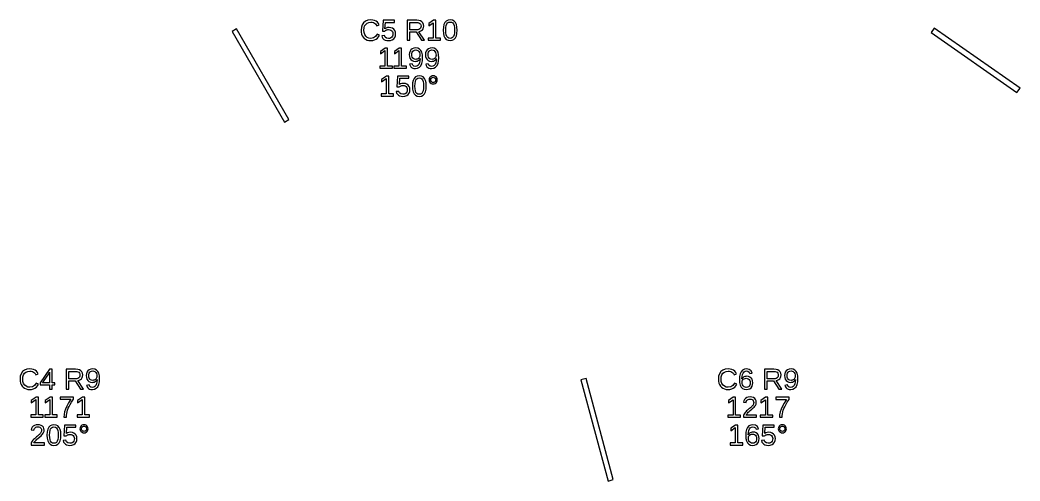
# Model space of a CAD drawing. Extents: x 195 to 2890, y 70 to 1529.
# Drawn here: x 562.6 to 849, y 870.8 to 1003 of the extents above; entities that cross this region are included whole.
import ezdxf

# ---------------------------------------------------------------- set-up
doc = ezdxf.new("R2010")
doc.units = 0
doc.layers.get('0').update_dxf_attribs({"linetype": 'CONTINUOUS'})

msp = doc.modelspace()

# ---------------------------------------------------------------- linework, layer by layer
for points in [[(663.632, 997.093), (664.128, 997.222), (664.578, 997.437), (664.973, 997.734), (665.305, 998.109), (665.573, 998.564), (664.938, 998.881), (664.467, 998.219), (663.864, 997.821), (663.127, 997.689), (662.544, 997.76), (662.047, 997.974), (661.636, 998.33), (661.33, 998.803), (661.146, 999.368), (661.085, 1000.02), (661.144, 1000.68), (661.32, 1001.24), (661.614, 1001.7), (662.013, 1002.04), (662.507, 1002.25), (663.095, 1002.32), (663.481, 1002.29), (663.83, 1002.2), (664.143, 1002.05), (664.41, 1001.85), (664.624, 1001.59), (664.783, 1001.29), (665.52, 1001.53), (665.291, 1001.96), (664.99, 1002.31), (664.617, 1002.59), (664.174, 1002.79), (663.664, 1002.91), (663.087, 1002.95), (662.277, 1002.86), (661.593, 1002.6), (661.036, 1002.17), (660.625, 1001.59), (660.378, 1000.87), (660.296, 1000.02), (660.332, 999.441), (660.443, 998.913), (660.627, 998.44), (660.882, 998.028), (661.203, 997.685), (661.591, 997.41), (662.039, 997.21), (662.539, 997.09), (663.091, 997.05)], [(668.732, 997.108), (669.23, 997.282), (669.636, 997.571), (669.935, 997.961), (670.115, 998.437), (670.175, 998.999), (670.119, 999.497), (669.952, 999.929), (669.672, 1000.29), (669.299, 1000.57), (668.85, 1000.73), (668.324, 1000.79), (667.877, 1000.75), (667.483, 1000.63), (667.14, 1000.42), (667.249, 1002.24), (669.841, 1002.24), (669.841, 1002.86), (666.582, 1002.86), (666.391, 999.78), (667.107, 999.78), (667.278, 999.915), (667.449, 1000.02), (667.62, 1000.1), (667.795, 1000.15), (667.98, 1000.18), (668.173, 1000.19), (668.527, 1000.15), (668.829, 1000.04), (669.078, 999.858), (669.265, 999.612), (669.377, 999.321), (669.414, 998.983), (669.377, 998.597), (669.266, 998.271), (669.08, 998.004), (668.829, 997.806), (668.522, 997.688), (668.157, 997.648), (667.598, 997.743), (667.2, 998.026), (666.965, 998.499), (666.224, 998.413), (666.351, 998.006), (666.559, 997.668), (666.847, 997.4), (667.209, 997.206), (667.64, 997.089), (668.14, 997.05)], [(674.301, 999.512), (676.087, 999.512), (677.576, 997.132), (678.472, 997.132), (676.844, 999.601), (677.249, 999.713), (677.592, 999.896), (677.871, 1000.15), (678.078, 1000.46), (678.202, 1000.82), (678.244, 1001.22), (678.185, 1001.7), (678.009, 1002.1), (677.717, 1002.43), (677.316, 1002.67), (676.818, 1002.82), (676.221, 1002.86), (673.524, 1002.86), (673.524, 997.132), (674.301, 997.132)], [(683.086, 997.754), (681.69, 997.754), (681.69, 1002.86), (681.015, 1002.86), (679.66, 1001.93), (679.66, 1001.24), (680.954, 1002.16), (680.954, 997.754), (679.493, 997.754), (679.493, 997.132), (683.086, 997.132)], [(686.406, 997.134), (686.904, 997.387), (687.295, 997.807), (687.577, 998.387), (687.745, 999.118), (687.802, 1000), (687.748, 1000.89), (687.587, 1001.63), (687.32, 1002.21), (686.939, 1002.62), (686.441, 1002.87), (685.824, 1002.95), (685.192, 1002.87), (684.684, 1002.62), (684.301, 1002.21), (684.033, 1001.64), (683.872, 1000.9), (683.818, 1000), (683.874, 999.114), (684.039, 998.382), (684.315, 997.803), (684.7, 997.385), (685.196, 997.134), (685.8, 997.05)], [(639.65, 974.394), (624.65, 1000.38), (623.35, 999.625), (638.35, 973.644)], [(674.301, 1000.13), (674.301, 1002.24), (676.144, 1002.24), (676.537, 1002.21), (676.863, 1002.13), (677.123, 1001.98), (677.311, 1001.78), (677.425, 1001.52), (677.462, 1001.22), (677.425, 1000.9), (677.313, 1000.63), (677.127, 1000.41), (676.872, 1000.25), (676.555, 1000.16), (676.177, 1000.13)], [(685.413, 997.711), (685.097, 997.9), (684.858, 998.214), (684.692, 998.664), (684.592, 999.259), (684.559, 1000), (684.592, 1000.76), (684.69, 1001.36), (684.854, 1001.81), (685.093, 1002.11), (685.416, 1002.29), (685.824, 1002.36), (686.222, 1002.29), (686.538, 1002.11), (686.77, 1001.8), (686.93, 1001.35), (687.025, 1000.75), (687.057, 1000), (687.024, 999.271), (686.923, 998.68), (686.756, 998.226), (686.517, 997.905), (686.201, 997.712), (685.808, 997.648)], [(849.005, 983.407), (824.43, 1000.61), (823.57, 999.386), (848.144, 982.178)], [(669.268, 989.754), (667.872, 989.754), (667.872, 994.864), (667.197, 994.864), (665.842, 993.933), (665.842, 993.241), (667.135, 994.165), (667.135, 989.754), (665.675, 989.754), (665.675, 989.132), (669.268, 989.132)], [(673.284, 989.754), (671.888, 989.754), (671.888, 994.864), (671.213, 994.864), (669.858, 993.933), (669.858, 993.241), (671.152, 994.165), (671.152, 989.754), (669.691, 989.754), (669.691, 989.132), (673.284, 989.132)], [(676.469, 989.138), (676.981, 989.403), (677.391, 989.844), (677.691, 990.448), (677.871, 991.205), (677.93, 992.114), (677.876, 992.981), (677.712, 993.691), (677.438, 994.242), (677.058, 994.635), (676.576, 994.871), (675.99, 994.95), (675.434, 994.893), (674.966, 994.721), (674.586, 994.435), (674.306, 994.049), (674.137, 993.578), (674.081, 993.021), (674.133, 992.476), (674.287, 992.009), (674.545, 991.617), (674.889, 991.324), (675.301, 991.147), (675.782, 991.089), (676.088, 991.113), (676.377, 991.187), (676.649, 991.31), (676.886, 991.474), (677.072, 991.67), (677.206, 991.898), (677.159, 991.23), (677.038, 990.672), (676.844, 990.226), (676.582, 989.901), (676.256, 989.705), (675.868, 989.64), (675.427, 989.72), (675.104, 989.958), (674.899, 990.356), (674.199, 990.246), (674.342, 989.865), (674.535, 989.56), (674.779, 989.333), (675.079, 989.176), (675.437, 989.082), (675.855, 989.05)], [(675.634, 991.707), (675.359, 991.828), (675.131, 992.03), (674.962, 992.302), (674.86, 992.633), (674.826, 993.021), (674.86, 993.403), (674.962, 993.727), (675.131, 993.996), (675.359, 994.196), (675.637, 994.316), (675.965, 994.356), (676.297, 994.309), (676.58, 994.169), (676.816, 993.935), (676.992, 993.624), (677.098, 993.253), (677.133, 992.822), (677.115, 992.605), (677.063, 992.404), (676.976, 992.22), (676.859, 992.057), (676.716, 991.92), (676.547, 991.811), (676.36, 991.731), (676.164, 991.682), (675.957, 991.666)], [(681.104, 989.138), (681.616, 989.403), (682.026, 989.844), (682.325, 990.448), (682.505, 991.205), (682.565, 992.114), (682.51, 992.981), (682.346, 993.691), (682.073, 994.242), (681.693, 994.635), (681.21, 994.871), (680.624, 994.95), (680.069, 994.893), (679.601, 994.721), (679.22, 994.435), (678.94, 994.049), (678.772, 993.578), (678.716, 993.021), (678.767, 992.476), (678.922, 992.009), (679.18, 991.617), (679.523, 991.324), (679.936, 991.147), (680.417, 991.089), (680.723, 991.113), (681.012, 991.187), (681.283, 991.31), (681.521, 991.474), (681.706, 991.67), (681.841, 991.898), (681.793, 991.23), (681.673, 990.672), (681.479, 990.226), (681.216, 989.901), (680.891, 989.705), (680.502, 989.64), (680.062, 989.72), (679.739, 989.958), (679.534, 990.356), (678.834, 990.246), (678.976, 989.865), (679.169, 989.56), (679.414, 989.333), (679.713, 989.176), (680.072, 989.082), (680.49, 989.05)], [(680.268, 991.707), (679.993, 991.828), (679.766, 992.03), (679.596, 992.302), (679.494, 992.633), (679.461, 993.021), (679.494, 993.403), (679.596, 993.727), (679.766, 993.996), (679.994, 994.196), (680.272, 994.316), (680.6, 994.356), (680.931, 994.309), (681.215, 994.169), (681.45, 993.935), (681.626, 993.624), (681.732, 993.253), (681.767, 992.822), (681.75, 992.605), (681.698, 992.404), (681.611, 992.22), (681.494, 992.057), (681.35, 991.92), (681.182, 991.811), (680.995, 991.731), (680.798, 991.682), (680.592, 991.666)], [(669.609, 981.754), (668.214, 981.754), (668.214, 986.864), (667.538, 986.864), (666.183, 985.933), (666.183, 985.241), (667.477, 986.165), (667.477, 981.754), (666.017, 981.754), (666.017, 981.132), (669.609, 981.132)], [(672.858, 981.108), (673.356, 981.282), (673.762, 981.571), (674.061, 981.961), (674.241, 982.437), (674.301, 982.999), (674.245, 983.497), (674.078, 983.929), (673.798, 984.293), (673.425, 984.569), (672.976, 984.734), (672.45, 984.789), (672.003, 984.749), (671.609, 984.627), (671.266, 984.423), (671.375, 986.242), (673.967, 986.242), (673.967, 986.864), (670.708, 986.864), (670.517, 983.78), (671.233, 983.78), (671.404, 983.915), (671.575, 984.021), (671.746, 984.098), (671.921, 984.15), (672.106, 984.181), (672.299, 984.191), (672.653, 984.154), (672.955, 984.043), (673.204, 983.858), (673.391, 983.612), (673.503, 983.321), (673.54, 982.983), (673.503, 982.597), (673.392, 982.271), (673.206, 982.004), (672.955, 981.806), (672.648, 981.688), (672.283, 981.648), (671.724, 981.743), (671.326, 982.026), (671.091, 982.499), (670.35, 982.413), (670.477, 982.006), (670.685, 981.668), (670.973, 981.4), (671.335, 981.206), (671.766, 981.089), (672.266, 981.05)], [(677.564, 981.134), (678.062, 981.387), (678.453, 981.807), (678.735, 982.387), (678.904, 983.118), (678.96, 984), (678.906, 984.894), (678.746, 985.629), (678.478, 986.205), (678.097, 986.619), (677.599, 986.867), (676.982, 986.95), (676.35, 986.868), (675.842, 986.623), (675.459, 986.213), (675.191, 985.64), (675.03, 984.902), (674.977, 984), (675.032, 983.114), (675.197, 982.382), (675.473, 981.803), (675.859, 981.385), (676.354, 981.134), (676.958, 981.05)], [(676.571, 981.711), (676.255, 981.9), (676.016, 982.214), (675.85, 982.664), (675.75, 983.259), (675.717, 984), (675.75, 984.759), (675.848, 985.362), (676.012, 985.806), (676.251, 986.112), (676.574, 986.295), (676.982, 986.356), (677.38, 986.294), (677.696, 986.108), (677.928, 985.798), (678.088, 985.351), (678.183, 984.751), (678.215, 984), (678.182, 983.271), (678.081, 982.68), (677.914, 982.226), (677.675, 981.905), (677.359, 981.712), (676.966, 981.648)], [(681.255, 984.668), (681.529, 984.781), (681.774, 984.968), (681.965, 985.21), (682.079, 985.484), (682.117, 985.79), (682.08, 986.097), (681.966, 986.371), (681.778, 986.612), (681.535, 986.8), (681.259, 986.912), (680.95, 986.95), (680.641, 986.912), (680.365, 986.798), (680.122, 986.608), (679.933, 986.365), (679.82, 986.093), (679.782, 985.79), (679.82, 985.488), (679.935, 985.215), (680.126, 984.972), (680.37, 984.783), (680.645, 984.669), (680.95, 984.631)], [(680.761, 985.082), (680.591, 985.154), (680.439, 985.274), (680.32, 985.427), (680.249, 985.599), (680.226, 985.79), (680.249, 985.981), (680.319, 986.154), (680.435, 986.307), (680.585, 986.427), (680.757, 986.499), (680.95, 986.523), (681.143, 986.499), (681.314, 986.429), (681.464, 986.311), (681.581, 986.159), (681.651, 985.986), (681.674, 985.79), (681.65, 985.597), (681.58, 985.424), (681.462, 985.271), (681.311, 985.153), (681.14, 985.082), (680.95, 985.058)], [(565.949, 897.093), (566.445, 897.222), (566.895, 897.437), (567.291, 897.734), (567.622, 898.109), (567.89, 898.564), (567.255, 898.881), (566.785, 898.219), (566.181, 897.821), (565.445, 897.689), (564.861, 897.76), (564.364, 897.974), (563.953, 898.33), (563.647, 898.803), (563.463, 899.368), (563.402, 900.024), (563.461, 900.685), (563.637, 901.244), (563.931, 901.703), (564.331, 902.043), (564.824, 902.247), (565.412, 902.315), (565.798, 902.286), (566.147, 902.198), (566.46, 902.051), (566.727, 901.848), (566.941, 901.593), (567.101, 901.286), (567.837, 901.53), (567.608, 901.961), (567.307, 902.315), (566.934, 902.592), (566.491, 902.791), (565.981, 902.91), (565.404, 902.95), (564.594, 902.863), (563.91, 902.604), (563.353, 902.173), (562.942, 901.589), (562.695, 900.873), (562.613, 900.024), (562.65, 899.441), (562.76, 898.913), (562.944, 898.44), (563.199, 898.028), (563.52, 897.685), (563.909, 897.41), (564.357, 897.21), (564.856, 897.09), (565.408, 897.05)], [(571.792, 898.429), (572.598, 898.429), (572.598, 899.007), (571.792, 899.007), (571.792, 902.864), (571.023, 902.864), (568.399, 898.999), (568.399, 898.429), (571.101, 898.429), (571.101, 897.132), (571.792, 897.132)], [(576.618, 899.512), (578.404, 899.512), (579.894, 897.132), (580.789, 897.132), (579.161, 899.601), (579.567, 899.713), (579.909, 899.896), (580.189, 900.151), (580.395, 900.463), (580.52, 900.821), (580.561, 901.225), (580.502, 901.702), (580.327, 902.104), (580.034, 902.431), (579.634, 902.672), (579.135, 902.816), (578.539, 902.864), (575.841, 902.864), (575.841, 897.132), (576.618, 897.132)], [(576.618, 900.126), (576.618, 902.242), (578.461, 902.242), (578.854, 902.213), (579.18, 902.125), (579.44, 901.979), (579.629, 901.778), (579.742, 901.524), (579.78, 901.217), (579.742, 900.898), (579.631, 900.63), (579.444, 900.413), (579.189, 900.254), (578.873, 900.158), (578.494, 900.126)], [(583.954, 897.138), (584.466, 897.403), (584.876, 897.844), (585.176, 898.448), (585.355, 899.205), (585.415, 900.114), (585.361, 900.981), (585.197, 901.691), (584.923, 902.242), (584.543, 902.635), (584.06, 902.871), (583.475, 902.95), (582.919, 902.893), (582.451, 902.721), (582.071, 902.435), (581.791, 902.049), (581.622, 901.578), (581.566, 901.021), (581.618, 900.476), (581.772, 900.009), (582.03, 899.617), (582.374, 899.324), (582.786, 899.147), (583.267, 899.089), (583.573, 899.113), (583.862, 899.187), (584.134, 899.31), (584.371, 899.474), (584.557, 899.67), (584.691, 899.898), (584.644, 899.23), (584.523, 898.672), (584.329, 898.226), (584.067, 897.901), (583.741, 897.705), (583.352, 897.64), (582.912, 897.72), (582.589, 897.958), (582.384, 898.356), (581.684, 898.246), (581.827, 897.865), (582.02, 897.56), (582.264, 897.333), (582.564, 897.176), (582.922, 897.082), (583.34, 897.05)], [(583.119, 899.707), (582.843, 899.828), (582.616, 900.03), (582.447, 900.302), (582.345, 900.633), (582.311, 901.021), (582.345, 901.403), (582.447, 901.727), (582.616, 901.996), (582.844, 902.196), (583.122, 902.316), (583.45, 902.356), (583.782, 902.309), (584.065, 902.169), (584.301, 901.935), (584.477, 901.624), (584.583, 901.253), (584.618, 900.822), (584.6, 900.605), (584.548, 900.404), (584.461, 900.22), (584.344, 900.057), (584.201, 899.92), (584.032, 899.811), (583.845, 899.731), (583.649, 899.682), (583.442, 899.666)], [(765.949, 897.093), (766.445, 897.222), (766.895, 897.437), (767.291, 897.734), (767.622, 898.109), (767.89, 898.564), (767.255, 898.881), (766.785, 898.219), (766.181, 897.821), (765.445, 897.689), (764.861, 897.76), (764.364, 897.974), (763.953, 898.33), (763.647, 898.803), (763.463, 899.368), (763.402, 900.024), (763.461, 900.685), (763.637, 901.244), (763.931, 901.703), (764.331, 902.043), (764.824, 902.247), (765.412, 902.315), (765.798, 902.286), (766.147, 902.198), (766.46, 902.051), (766.727, 901.848), (766.941, 901.593), (767.101, 901.286), (767.837, 901.53), (767.608, 901.961), (767.307, 902.315), (766.934, 902.592), (766.491, 902.791), (765.981, 902.91), (765.404, 902.95), (764.594, 902.863), (763.91, 902.604), (763.353, 902.173), (762.942, 901.589), (762.695, 900.873), (762.613, 900.024), (762.65, 899.441), (762.76, 898.913), (762.944, 898.44), (763.199, 898.028), (763.52, 897.685), (763.909, 897.41), (764.357, 897.21), (764.856, 897.09), (765.408, 897.05)], [(771.161, 897.108), (771.614, 897.283), (771.984, 897.575), (772.257, 897.967), (772.421, 898.445), (772.476, 899.007), (772.424, 899.528), (772.269, 899.973), (772.01, 900.342), (771.663, 900.618), (771.243, 900.783), (770.751, 900.838), (770.451, 900.817), (770.174, 900.752), (769.921, 900.645), (769.697, 900.496), (769.51, 900.309), (769.359, 900.081), (769.397, 900.761), (769.512, 901.325), (769.703, 901.772), (769.964, 902.096), (770.287, 902.291), (770.673, 902.356), (771.102, 902.278), (771.417, 902.045), (771.617, 901.656), (772.317, 901.782), (771.985, 902.431), (771.44, 902.82), (770.682, 902.95), (770.075, 902.861), (769.569, 902.595), (769.164, 902.152), (768.868, 901.544), (768.69, 900.782), (768.631, 899.866), (768.688, 899.022), (768.859, 898.323), (769.144, 897.77), (769.536, 897.37), (770.03, 897.13), (770.625, 897.05)], [(776.618, 899.512), (778.404, 899.512), (779.894, 897.132), (780.789, 897.132), (779.161, 899.601), (779.567, 899.713), (779.909, 899.896), (780.189, 900.151), (780.395, 900.463), (780.52, 900.821), (780.561, 901.225), (780.502, 901.702), (780.327, 902.104), (780.034, 902.431), (779.634, 902.672), (779.135, 902.816), (778.539, 902.864), (775.841, 902.864), (775.841, 897.132), (776.618, 897.132)], [(776.618, 900.126), (776.618, 902.242), (778.461, 902.242), (778.854, 902.213), (779.18, 902.125), (779.44, 901.979), (779.629, 901.778), (779.742, 901.524), (779.78, 901.217), (779.742, 900.898), (779.631, 900.63), (779.444, 900.413), (779.189, 900.254), (778.873, 900.158), (778.494, 900.126)], [(783.954, 897.138), (784.466, 897.403), (784.876, 897.844), (785.176, 898.448), (785.355, 899.205), (785.415, 900.114), (785.361, 900.981), (785.197, 901.691), (784.923, 902.242), (784.543, 902.635), (784.06, 902.871), (783.475, 902.95), (782.919, 902.893), (782.451, 902.721), (782.071, 902.435), (781.791, 902.049), (781.622, 901.578), (781.566, 901.021), (781.618, 900.476), (781.772, 900.009), (782.03, 899.617), (782.374, 899.324), (782.786, 899.147), (783.267, 899.089), (783.573, 899.113), (783.862, 899.187), (784.134, 899.31), (784.371, 899.474), (784.557, 899.67), (784.691, 899.898), (784.644, 899.23), (784.523, 898.672), (784.329, 898.226), (784.067, 897.901), (783.741, 897.705), (783.352, 897.64), (782.912, 897.72), (782.589, 897.958), (782.384, 898.356), (781.684, 898.246), (781.827, 897.865), (782.02, 897.56), (782.264, 897.333), (782.564, 897.176), (782.922, 897.082), (783.34, 897.05)], [(783.119, 899.707), (782.843, 899.828), (782.616, 900.03), (782.447, 900.302), (782.345, 900.633), (782.311, 901.021), (782.345, 901.403), (782.447, 901.727), (782.616, 901.996), (782.844, 902.196), (783.122, 902.316), (783.45, 902.356), (783.782, 902.309), (784.065, 902.169), (784.301, 901.935), (784.477, 901.624), (784.583, 901.253), (784.618, 900.822), (784.6, 900.605), (784.548, 900.404), (784.461, 900.22), (784.344, 900.057), (784.201, 899.92), (784.032, 899.811), (783.845, 899.731), (783.649, 899.682), (783.442, 899.666)], [(569.074, 899.007), (569.14, 899.089), (569.359, 899.39), (570.828, 901.554), (570.869, 901.618), (570.922, 901.708), (570.987, 901.823), (571.046, 901.932), (571.084, 902.004), (571.101, 902.038), (571.101, 899.007)], [(732.489, 871.216), (724.724, 900.194), (723.276, 899.806), (731.04, 870.828)], [(770.279, 897.687), (769.999, 897.828), (769.76, 898.063), (769.578, 898.372), (769.469, 898.734), (769.433, 899.15), (769.468, 899.474), (769.573, 899.749), (769.748, 899.974), (769.98, 900.14), (770.256, 900.239), (770.576, 900.273), (770.913, 900.235), (771.196, 900.122), (771.426, 899.935), (771.596, 899.678), (771.697, 899.358), (771.731, 898.975), (771.698, 898.589), (771.597, 898.263), (771.43, 897.996), (771.204, 897.798), (770.928, 897.68), (770.6, 897.64)], [(569.268, 889.756), (567.872, 889.756), (567.872, 894.866), (567.197, 894.866), (565.842, 893.935), (565.842, 893.243), (567.135, 894.166), (567.135, 889.756), (565.675, 889.756), (565.675, 889.133), (569.268, 889.133)], [(573.284, 889.756), (571.888, 889.756), (571.888, 894.866), (571.213, 894.866), (569.858, 893.935), (569.858, 893.243), (571.152, 894.166), (571.152, 889.756), (569.691, 889.756), (569.691, 889.133), (573.284, 889.133)], [(575.961, 889.656), (576.021, 890.168), (576.122, 890.667), (576.263, 891.163), (576.444, 891.664), (576.665, 892.169), (576.964, 892.741), (577.378, 893.442), (577.906, 894.272), (577.906, 894.866), (574.118, 894.866), (574.118, 894.244), (577.198, 894.244), (576.54, 893.23), (576.022, 892.297), (575.642, 891.447), (575.383, 890.65), (575.228, 889.879), (575.176, 889.133), (575.941, 889.133)], [(582.553, 889.756), (581.157, 889.756), (581.157, 894.866), (580.482, 894.866), (579.127, 893.935), (579.127, 893.243), (580.421, 894.166), (580.421, 889.756), (578.96, 889.756), (578.96, 889.133), (582.553, 889.133)], [(768.958, 889.712), (767.563, 889.712), (767.563, 894.822), (766.887, 894.822), (765.532, 893.89), (765.532, 893.199), (766.826, 894.122), (766.826, 889.712), (765.366, 889.712), (765.366, 889.089), (768.958, 889.089)], [(773.581, 889.712), (770.59, 889.712), (770.689, 889.904), (770.822, 890.101), (770.989, 890.304), (771.195, 890.517), (771.443, 890.747), (771.733, 890.993), (772.239, 891.414), (772.623, 891.755), (772.885, 892.015), (773.069, 892.234), (773.22, 892.454), (773.339, 892.674), (773.423, 892.894), (773.474, 893.115), (773.491, 893.337), (773.439, 893.801), (773.284, 894.188), (773.025, 894.499), (772.67, 894.726), (772.226, 894.862), (771.693, 894.908), (771.198, 894.862), (770.768, 894.727), (770.401, 894.501), (770.113, 894.198), (769.918, 893.833), (769.817, 893.406), (770.566, 893.337), (770.629, 893.621), (770.747, 893.859), (770.922, 894.051), (771.142, 894.192), (771.399, 894.277), (771.693, 894.305), (771.997, 894.277), (772.253, 894.19), (772.462, 894.045), (772.615, 893.848), (772.708, 893.604), (772.738, 893.313), (772.721, 893.088), (772.667, 892.879), (772.578, 892.686), (772.459, 892.504), (772.319, 892.328), (772.157, 892.157), (771.976, 891.989), (771.781, 891.821), (771.573, 891.653), (771.356, 891.48), (771.139, 891.297), (770.92, 891.105), (770.703, 890.901), (770.494, 890.681), (770.291, 890.446), (770.102, 890.191), (769.933, 889.911), (769.785, 889.606), (769.785, 889.089), (773.581, 889.089)], [(778.227, 889.712), (776.832, 889.712), (776.832, 894.822), (776.156, 894.822), (774.802, 893.89), (774.802, 893.199), (776.095, 894.122), (776.095, 889.712), (774.635, 889.712), (774.635, 889.089), (778.227, 889.089)], [(780.905, 889.612), (780.965, 890.124), (781.066, 890.623), (781.206, 891.119), (781.388, 891.62), (781.609, 892.125), (781.908, 892.696), (782.321, 893.398), (782.85, 894.228), (782.85, 894.822), (779.062, 894.822), (779.062, 894.2), (782.142, 894.2), (781.484, 893.185), (780.966, 892.253), (780.586, 891.402), (780.327, 890.606), (780.171, 889.835), (780.12, 889.089), (780.885, 889.089)], [(569.597, 881.754), (566.607, 881.754), (566.705, 881.946), (566.838, 882.144), (567.005, 882.346), (567.211, 882.559), (567.459, 882.789), (567.75, 883.036), (568.256, 883.457), (568.64, 883.797), (568.901, 884.057), (569.086, 884.277), (569.237, 884.496), (569.355, 884.716), (569.44, 884.936), (569.491, 885.157), (569.508, 885.379), (569.456, 885.843), (569.301, 886.23), (569.042, 886.541), (568.687, 886.768), (568.242, 886.904), (567.709, 886.95), (567.215, 886.905), (566.784, 886.769), (566.417, 886.543), (566.129, 886.24), (565.935, 885.876), (565.833, 885.448), (566.582, 885.379), (566.645, 885.663), (566.764, 885.901), (566.938, 886.093), (567.159, 886.235), (567.416, 886.319), (567.709, 886.348), (568.013, 886.319), (568.27, 886.232), (568.478, 886.087), (568.632, 885.89), (568.724, 885.646), (568.755, 885.355), (568.737, 885.13), (568.683, 884.921), (568.594, 884.728), (568.476, 884.547), (568.336, 884.37), (568.173, 884.199), (567.992, 884.031), (567.798, 883.863), (567.589, 883.695), (567.373, 883.522), (567.155, 883.34), (566.936, 883.148), (566.72, 882.943), (566.51, 882.724), (566.307, 882.488), (566.118, 882.233), (565.949, 881.953), (565.801, 881.648), (565.801, 881.132), (569.597, 881.132)], [(572.929, 881.134), (573.427, 881.387), (573.819, 881.807), (574.1, 882.387), (574.269, 883.118), (574.325, 884), (574.272, 884.894), (574.111, 885.629), (573.843, 886.205), (573.463, 886.619), (572.964, 886.867), (572.348, 886.95), (571.716, 886.868), (571.208, 886.623), (570.824, 886.213), (570.556, 885.64), (570.396, 884.902), (570.342, 884), (570.397, 883.114), (570.563, 882.382), (570.838, 881.803), (571.224, 881.385), (571.719, 881.134), (572.323, 881.05)], [(571.937, 881.711), (571.62, 881.9), (571.382, 882.214), (571.215, 882.664), (571.116, 883.259), (571.082, 884), (571.115, 884.759), (571.214, 885.362), (571.377, 885.806), (571.616, 886.112), (571.94, 886.295), (572.348, 886.356), (572.746, 886.294), (573.061, 886.108), (573.294, 885.798), (573.453, 885.351), (573.549, 884.751), (573.581, 884), (573.547, 883.271), (573.447, 882.68), (573.28, 882.226), (573.04, 881.905), (572.724, 881.712), (572.332, 881.648)], [(577.492, 881.108), (577.991, 881.282), (578.396, 881.571), (578.696, 881.961), (578.876, 882.437), (578.935, 882.999), (578.88, 883.497), (578.712, 883.929), (578.433, 884.293), (578.06, 884.569), (577.61, 884.734), (577.084, 884.789), (576.638, 884.749), (576.243, 884.627), (575.9, 884.423), (576.01, 886.242), (578.602, 886.242), (578.602, 886.864), (575.343, 886.864), (575.151, 883.78), (575.868, 883.78), (576.038, 883.915), (576.209, 884.021), (576.38, 884.098), (576.556, 884.15), (576.74, 884.181), (576.934, 884.191), (577.287, 884.154), (577.589, 884.043), (577.839, 883.858), (578.025, 883.612), (578.137, 883.321), (578.175, 882.983), (578.138, 882.597), (578.026, 882.271), (577.841, 882.004), (577.59, 881.806), (577.282, 881.688), (576.917, 881.648), (576.358, 881.743), (575.961, 882.026), (575.725, 882.499), (574.985, 882.413), (575.112, 882.006), (575.319, 881.668), (575.607, 881.4), (575.97, 881.206), (576.401, 881.089), (576.901, 881.05)], [(581.255, 884.668), (581.529, 884.781), (581.774, 884.968), (581.965, 885.21), (582.079, 885.484), (582.117, 885.79), (582.08, 886.097), (581.966, 886.371), (581.778, 886.612), (581.535, 886.8), (581.259, 886.912), (580.95, 886.95), (580.641, 886.912), (580.365, 886.798), (580.122, 886.608), (579.933, 886.365), (579.82, 886.093), (579.782, 885.79), (579.82, 885.488), (579.935, 885.215), (580.126, 884.972), (580.37, 884.783), (580.645, 884.669), (580.95, 884.631)], [(580.761, 885.082), (580.591, 885.154), (580.439, 885.274), (580.32, 885.427), (580.249, 885.599), (580.226, 885.79), (580.249, 885.981), (580.319, 886.154), (580.435, 886.307), (580.585, 886.427), (580.757, 886.499), (580.95, 886.523), (581.143, 886.499), (581.314, 886.429), (581.464, 886.311), (581.581, 886.159), (581.651, 885.986), (581.674, 885.79), (581.65, 885.597), (581.58, 885.424), (581.462, 885.271), (581.311, 885.153), (581.14, 885.082), (580.95, 885.058)], [(769.609, 881.754), (768.214, 881.754), (768.214, 886.864), (767.538, 886.864), (766.183, 885.933), (766.183, 885.241), (767.477, 886.165), (767.477, 881.754), (766.017, 881.754), (766.017, 881.132), (769.609, 881.132)], [(772.969, 881.108), (773.422, 881.283), (773.792, 881.575), (774.066, 881.967), (774.23, 882.445), (774.285, 883.007), (774.233, 883.528), (774.077, 883.973), (773.819, 884.342), (773.472, 884.618), (773.052, 884.783), (772.559, 884.838), (772.259, 884.817), (771.983, 884.752), (771.729, 884.645), (771.506, 884.496), (771.319, 884.309), (771.168, 884.081), (771.206, 884.761), (771.321, 885.325), (771.512, 885.772), (771.772, 886.096), (772.096, 886.291), (772.482, 886.356), (772.911, 886.278), (773.225, 886.045), (773.426, 885.656), (774.126, 885.782), (773.794, 886.431), (773.249, 886.82), (772.49, 886.95), (771.884, 886.861), (771.378, 886.595), (770.973, 886.152), (770.677, 885.544), (770.499, 884.782), (770.44, 883.866), (770.497, 883.022), (770.667, 882.323), (770.952, 881.77), (771.345, 881.37), (771.838, 881.13), (772.433, 881.05)], [(777.492, 881.108), (777.991, 881.282), (778.396, 881.571), (778.696, 881.961), (778.876, 882.437), (778.935, 882.999), (778.88, 883.497), (778.712, 883.929), (778.433, 884.293), (778.06, 884.569), (777.61, 884.734), (777.084, 884.789), (776.638, 884.749), (776.243, 884.627), (775.9, 884.423), (776.01, 886.242), (778.602, 886.242), (778.602, 886.864), (775.343, 886.864), (775.151, 883.78), (775.868, 883.78), (776.038, 883.915), (776.209, 884.021), (776.38, 884.098), (776.556, 884.15), (776.74, 884.181), (776.934, 884.191), (777.287, 884.154), (777.589, 884.043), (777.839, 883.858), (778.025, 883.612), (778.137, 883.321), (778.175, 882.983), (778.138, 882.597), (778.026, 882.271), (777.841, 882.004), (777.59, 881.806), (777.282, 881.688), (776.917, 881.648), (776.358, 881.743), (775.961, 882.026), (775.725, 882.499), (774.985, 882.413), (775.112, 882.006), (775.319, 881.668), (775.607, 881.4), (775.97, 881.206), (776.401, 881.089), (776.901, 881.05)], [(781.255, 884.668), (781.529, 884.781), (781.774, 884.968), (781.965, 885.21), (782.079, 885.484), (782.117, 885.79), (782.08, 886.097), (781.966, 886.371), (781.778, 886.612), (781.535, 886.8), (781.259, 886.912), (780.95, 886.95), (780.641, 886.912), (780.365, 886.798), (780.122, 886.608), (779.933, 886.365), (779.82, 886.093), (779.782, 885.79), (779.82, 885.488), (779.935, 885.215), (780.126, 884.972), (780.37, 884.783), (780.645, 884.669), (780.95, 884.631)], [(780.761, 885.082), (780.591, 885.154), (780.439, 885.274), (780.32, 885.427), (780.249, 885.599), (780.226, 885.79), (780.249, 885.981), (780.319, 886.154), (780.435, 886.307), (780.585, 886.427), (780.757, 886.499), (780.95, 886.523), (781.143, 886.499), (781.314, 886.429), (781.464, 886.311), (781.581, 886.159), (781.651, 885.986), (781.674, 885.79), (781.65, 885.597), (781.58, 885.424), (781.462, 885.271), (781.311, 885.153), (781.14, 885.082), (780.95, 885.058)], [(772.088, 881.687), (771.808, 881.828), (771.569, 882.063), (771.387, 882.372), (771.278, 882.734), (771.241, 883.15), (771.276, 883.474), (771.381, 883.749), (771.556, 883.974), (771.789, 884.14), (772.065, 884.239), (772.384, 884.273), (772.721, 884.235), (773.005, 884.122), (773.235, 883.935), (773.404, 883.678), (773.506, 883.358), (773.54, 882.975), (773.507, 882.589), (773.406, 882.263), (773.239, 881.996), (773.013, 881.798), (772.736, 881.68), (772.409, 881.64)]]:
    msp.add_lwpolyline(points, close=True)

doc.saveas('drawing.dxf')
